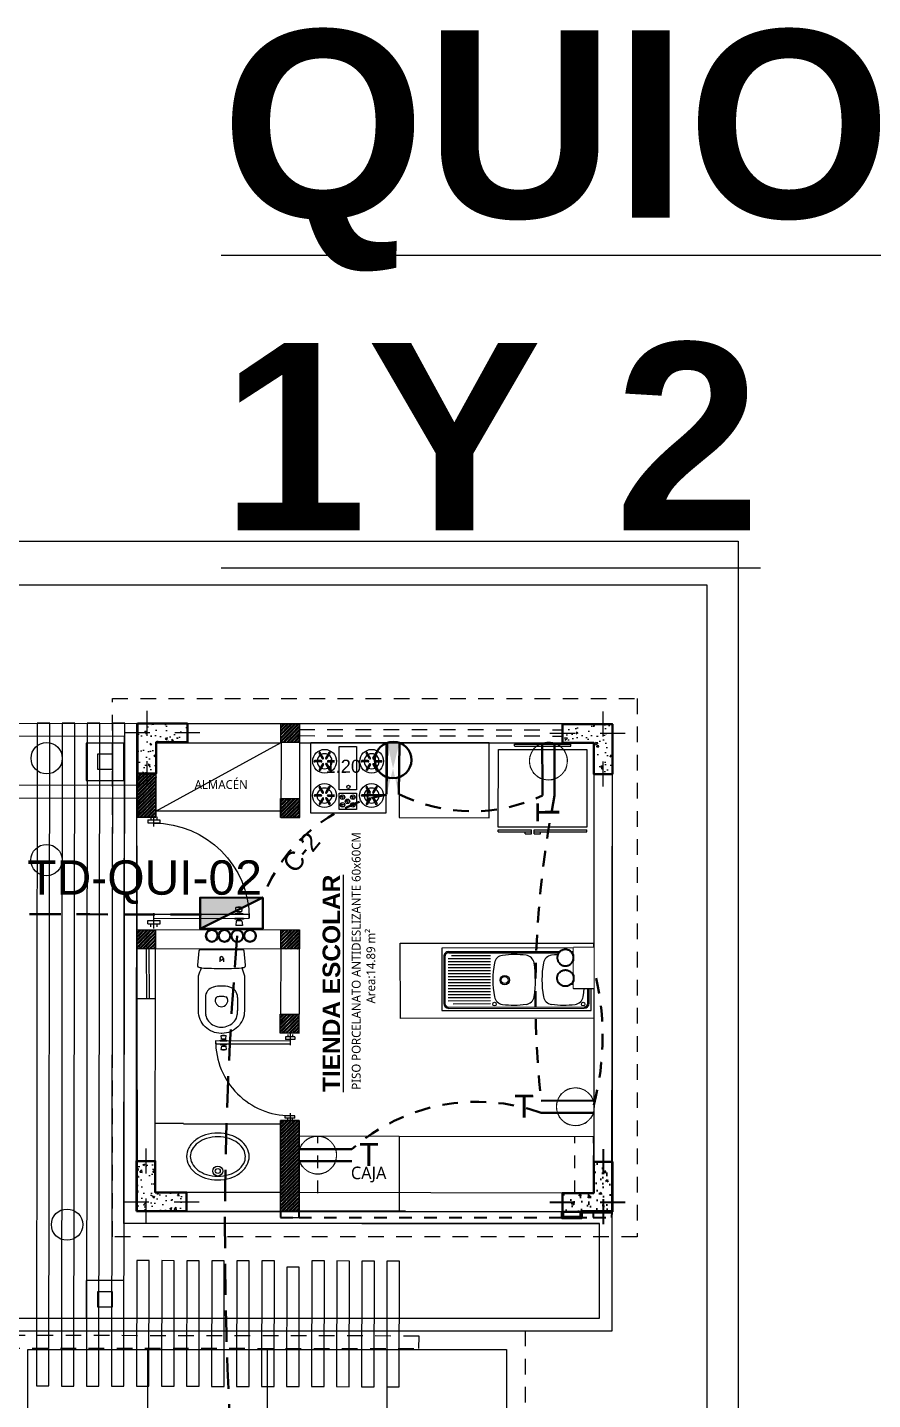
# Model space of a CAD drawing. Header units: metres. Extents: x -95.7 to -56.3, y 6.1 to 23.8.
# Drawn here: x -85.01 to -78.25, y 12.81 to 23.78 of the extents above; entities that cross this region are included whole.
import ezdxf

# ---------------------------------------------------------------- set-up
doc = ezdxf.new("R2010")
doc.units = ezdxf.units.M
doc.set_wipeout_variables(frame=1)
for name, pattern in [('CONTINUA', [0]), ('DASHED2', [0.375, 0.25, -0.125]), ('HIDDEN2', [0.1875, 0.125, -0.0625])]:
    doc.linetypes.add(name, pattern=pattern)
for name, color, linetype, lineweight in [('ALUMBRADO', 1, 'Continuous', 30), ('Emergencia', 20, 'Continuous', 25), ('GRAFO 02', 7, 'Continuous', 20), ('GRAFO01', 7, 'Continuous', 0), ('Interior - Stair & Railing_Pen_No__122', 9, 'Continuous', 13), ('Letras El', 9, 'Continuous', 5), ('letras sr', 7, 'Continuous', 5), ('Muros el', 7, 'Continuous', 50), ('Pisos El', 252, 'Continuous', 0), ('proyecc', 252, 'DASHED2', 0), ('ROTULO', 253, 'Continuous', 0), ('Sanitarios el', 141, 'Continuous', 15), ('TOMACORRIENTE', 5, 'HIDDEN2', 30)]:
    doc.layers.add(name, color=color, linetype=linetype, lineweight=lineweight)
doc.layers.add('Mobiliario', color=7, linetype='Continuous', lineweight=0, true_color=0x7f7f7f)
doc.styles.add('Generales', font='trebuc.ttf', dxfattribs={"height": 0.22})
doc.styles.add('Santa Rosa 1 50', font='trebuc.ttf')
doc.styles.get("Standard").update_dxf_attribs({"font": 'arial.ttf'})
doc.styles.add('style1', font='arial.ttf')

# ---------------------------------------------------------------- blocks, each defined once
blk = doc.blocks.new('Tomacorriente con puesta a tierra')
at = {"layer": 'TOMACORRIENTE'}
blk.add_lwpolyline([(0.111, 0.0379), (0.1065, 0.0493), (0.1007, 0.0601), (0.0939, 0.0703), (0.086, 0.0798), (0.0772, 0.0883), (0.0676, 0.0959), (0.0572, 0.1024), (0.0462, 0.1079), (0.0346, 0.1121), (0.0227, 0.1151), (0.0106, 0.1168), (-0.0017, 0.1173), (-0.014, 0.1165), (-0.0261, 0.1144), (-0.0379, 0.111), (-0.0493, 0.1065), (-0.0601, 0.1007), (-0.0703, 0.0939), (-0.0798, 0.086), (-0.0883, 0.0772), (-0.0959, 0.0676), (-0.1024, 0.0572), (-0.1079, 0.0462), (-0.1121, 0.0346), (-0.1151, 0.0227), (-0.1168, 0.0106), (-0.1173, -0.0017), (-0.1165, -0.014), (-0.1144, -0.0261), (-0.111, -0.0379), (-0.1065, -0.0493), (-0.1007, -0.0601), (-0.0939, -0.0703), (-0.086, -0.0798), (-0.0772, -0.0883), (-0.0676, -0.0959), (-0.0572, -0.1024), (-0.0462, -0.1079), (-0.0346, -0.1121), (-0.0227, -0.1151), (-0.0106, -0.1168), (0.0017, -0.1173), (0.014, -0.1165), (0.0261, -0.1144), (0.0379, -0.111), (0.0493, -0.1065), (0.0601, -0.1007), (0.0703, -0.0939), (0.0798, -0.086), (0.0883, -0.0772), (0.0959, -0.0676), (0.1024, -0.0572), (0.1079, -0.0462), (0.1121, -0.0346), (0.1151, -0.0227), (0.1168, -0.0106), (0.1173, 0.0017), (0.1165, 0.014), (0.1144, 0.0261)], close=True, dxfattribs=at)
at = {"layer": 'TOMACORRIENTE', "color": 5, "linetype": 'CONTINUA', "style": 'style1', "text_generation_flag": 4}
blk.add_text('T', height=0.1466, rotation=180, dxfattribs=at).set_placement((0.3906, -0.0687))
blk.add_wipeout([(0.111, 0.0379), (0.1065, 0.0493), (0.1007, 0.0601), (0.0939, 0.0703), (0.086, 0.0798), (0.0772, 0.0883), (0.0676, 0.0959), (0.0572, 0.1024), (0.0462, 0.1079), (0.0346, 0.1121), (0.0227, 0.1151), (0.0106, 0.1168), (-0.0017, 0.1173), (-0.014, 0.1165), (-0.0261, 0.1144), (-0.0379, 0.111), (-0.0493, 0.1065), (-0.0601, 0.1007), (-0.0703, 0.0939), (-0.0798, 0.086), (-0.0883, 0.0772), (-0.0959, 0.0676), (-0.1024, 0.0572), (-0.1079, 0.0462), (-0.1121, 0.0346), (-0.1151, 0.0227), (-0.1168, 0.0106), (-0.1173, -0.0017), (-0.1165, -0.014), (-0.1144, -0.0261), (-0.111, -0.0379), (-0.1065, -0.0493), (-0.1007, -0.0601), (-0.0939, -0.0703), (-0.086, -0.0798), (-0.0772, -0.0883), (-0.0676, -0.0959), (-0.0572, -0.1024), (-0.0462, -0.1079), (-0.0346, -0.1121), (-0.0227, -0.1151), (-0.0106, -0.1168), (0.0017, -0.1173), (0.014, -0.1165), (0.0261, -0.1144), (0.0379, -0.111), (0.0493, -0.1065), (0.0601, -0.1007), (0.0703, -0.0939), (0.0798, -0.086), (0.0883, -0.0772), (0.0959, -0.0676), (0.1024, -0.0572), (0.1079, -0.0462), (0.1121, -0.0346), (0.1151, -0.0227), (0.1168, -0.0106), (0.1173, 0.0017), (0.1165, 0.014), (0.1144, 0.0261)]).dxf.layer = 'TOMACORRIENTE'
at = {"layer": 'TOMACORRIENTE', "color": 5, "linetype": 'CONTINUA'}
for p, q in [((-0.1107, 0.0388), (0.2197, 0.0388)), ((-0.1107, -0.0388), (0.2197, -0.0388))]:
    blk.add_line(p, q, dxfattribs=at)
blk = doc.blocks.new('PTA-B-flat-3')
for p, q in [((0, 0), (0, -0.111)), ((0, -0.074), (-0.693, -0.073)), ((-0.693, -0.073), (-0.693, -0.1)), ((-0.693, -0.1), (0, -0.101)), ((-0.65, -0.067), (-0.588, -0.067)), ((-0.65, -0.072), (-0.65, -0.067)), ((-0.65, -0.072), (-0.588, -0.072)), ((-0.65, -0.101), (-0.65, -0.107)), ((-0.65, -0.101), (-0.588, -0.101)), ((-0.65, -0.107), (-0.588, -0.107)), ((-0.639, -0.12), (-0.644, -0.152)), ((-0.639, -0.053), (-0.643, -0.021)), ((-0.643, -0.021), (-0.594, -0.021)), ((-0.639, -0.053), (-0.599, -0.053)), ((-0.639, -0.12), (-0.599, -0.12)), ((-0.629, -0.021), (-0.629, -0.02)), ((-0.629, -0.02), (-0.609, -0.02)), ((-0.61, -0.063), (-0.628, -0.063)), ((-0.61, -0.111), (-0.628, -0.111)), ((-0.627, -0.063), (-0.627, -0.053)), ((-0.627, -0.111), (-0.627, -0.12)), ((-0.611, -0.063), (-0.611, -0.053)), ((-0.611, -0.111), (-0.611, -0.12)), ((-0.609, -0.021), (-0.609, -0.02)), ((-0.599, -0.053), (-0.594, -0.021)), ((-0.599, -0.12), (-0.595, -0.152)), ((-0.588, -0.072), (-0.588, -0.067)), ((-0.588, -0.101), (-0.588, -0.107)), ((-0.044, -0.035), (-0.045, -0.058)), ((0.044, -0.058), (-0.045, -0.058)), ((0.044, -0.036), (-0.044, -0.035)), ((-0.022, -0.013), (-0.022, -0.035)), ((0.022, -0.013), (0.022, -0.036)), ((0.044, -0.036), (0.044, -0.058)), ((-0.644, -0.152), (-0.595, -0.152)), ((-0.629, -0.152), (-0.629, -0.154)), ((-0.629, -0.154), (-0.609, -0.154)), ((-0.609, -0.152), (-0.609, -0.154)), ((-0.001, -0.744), (-0.001, -0.806)), ((0.043, -0.769), (-0.046, -0.769)), ((-0.046, -0.791), (-0.046, -0.769)), ((0.043, -0.791), (-0.046, -0.791)), ((-0.023, -0.813), (-0.023, -0.791)), ((0.021, -0.813), (0.021, -0.791)), ((0.043, -0.791), (0.043, -0.769))]:
    blk.add_line(p, q)
for centre, radius, start, end in [((0, -0.074), 0.693, 179.9174, 269.9174), ((-0.631, -0.063), 0.00358, 260.098, 5.0647), ((-0.631, -0.11), 0.00358, 354.7701, 99.7368), ((-0.607, -0.063), 0.00358, 174.7701, 279.7368), ((-0.607, -0.11), 0.00358, 80.098, 185.0647)]:
    blk.add_arc(centre, radius, start, end)
blk = doc.blocks.new('werfew-flat-1')
for p, q in [((321.193, 363.775), (321.193, 363.747)), ((321.223, 363.775), (321.223, 363.747)), ((321.079, 363.464), (321.079, 363.358)), ((321.336, 363.463), (321.336, 363.357))]:
    blk.add_line(p, q)
blk.add_lwpolyline([(321.392, 363.636), (321.391, 363.356, -0.414214), (321.211, 363.176, -0.005002), (321.207, 363.176, -0.005002), (321.204, 363.176, -0.414214), (321.024, 363.356), (321.024, 363.636, -0.005595), (321.047, 363.699, -0.000857), (321.037, 363.7, -0.423453), (321.018, 363.721), (321.03, 363.837, -0.388879), (321.04, 363.846), (321.208, 363.846), (321.377, 363.846, -0.388879), (321.387, 363.836), (321.398, 363.721, -0.423453), (321.379, 363.699, -0.000857), (321.369, 363.699, -0.005595)], format="xyb", close=True)
for centre, radius, start, end in [((321.209, 366.695), 3, 266.9154, 269.9887), ((321.208, 363.775), 0.015, 89.9174, 179.9174), ((321.208, 363.775), 0.0135, 89.9174, 269.9174), ((321.208, 363.775), 0.015, 359.9174, 89.9174), ((321.208, 363.775), 0.0135, 269.9174, 89.9174), ((321.216, 366.695), 3, 269.8461, 272.9194), ((321.164, 363.464), 0.085, 104.8726, 179.9174), ((321.204, 363.314), 0.24, 89.0263, 104.8726), ((321.178, 363.448), 0.02, 108.6497, 162.935), ((321.204, 363.372), 0.1, 87.7784, 108.6497), ((321.211, 363.314), 0.24, 74.9621, 90.8084), ((321.211, 363.372), 0.1, 71.185, 92.0563), ((321.237, 363.448), 0.02, 16.8997, 71.185), ((321.251, 363.464), 0.085, 359.9174, 74.9621), ((321.319, 363.357), 0.24, 179.9174, 188.1467), ((321.207, 363.439), 0.05, 162.935, 270.7566), ((321.208, 363.439), 0.05, 269.0782, 16.8997), ((321.096, 363.358), 0.24, 351.6881, 359.9174), ((321.182, 363.338), 0.102, 188.1467, 219.2068), ((321.204, 363.356), 0.13, 219.2068, 271.5626), ((321.211, 363.356), 0.13, 268.2722, 320.628), ((321.233, 363.338), 0.102, 320.628, 351.6881)]:
    blk.add_arc(centre, radius, start, end)
blk = doc.blocks.new('SAPLS501-flat-1')
at = {"linetype": 'Continuous'}
for p, q in [((-0.273, 0.55), (0.275, 0.55)), ((0.274, 0), (-0.274, 0))]:
    blk.add_line(p, q, dxfattribs=at)
for points in [[(0, 0.101, 0.075373), (0.099, 0.115, 0.085733), (0.177, 0.155, 0.106084), (0.233, 0.219, 0.12693), (0.251, 0.288, 0.12693), (0.233, 0.357, 0.106084), (0.178, 0.42, 0.085733), (0.099, 0.46, 0.075373), (0.001, 0.476, 0.075373), (-0.098, 0.461, 0.085733), (-0.176, 0.421, 0.106084), (-0.232, 0.357, 0.12693), (-0.25, 0.288, 0.12693), (-0.232, 0.22, 0.106084), (-0.177, 0.156, 0.085733), (-0.099, 0.116, 0.075373)], [(0, 0.131, 0.075373), (0.09, 0.144, 0.085733), (0.159, 0.179, 0.106084), (0.207, 0.233, 0.12693), (0.221, 0.288, 0.12693), (0.207, 0.342, 0.106084), (0.16, 0.396, 0.085733), (0.09, 0.432, 0.075373), (0.001, 0.446, 0.075373), (-0.089, 0.432, 0.085733), (-0.158, 0.397, 0.106084), (-0.206, 0.343, 0.12693), (-0.22, 0.288, 0.12693), (-0.206, 0.234, 0.106084), (-0.159, 0.18, 0.085733), (-0.09, 0.144, 0.075373)]]:
    blk.add_lwpolyline(points, format="xyb", close=True)
for radius in [0.04, 0.02]:
    blk.add_circle((0, 0.172), radius)
blk = doc.blocks.new('Muko07pl-flat-1')
at = {"color": 7}
for p, q in [((-0.224, 0), (0.224, 0)), ((-0.224, -0.015), (-0.224, 0)), ((-0.355, -0.664), (-0.354, -0.044)), ((-0.354, -0.044), (0.354, -0.045)), ((-0.224, -0.017), (0.224, -0.018)), ((0.224, -0.016), (0.224, 0)), ((0.354, -0.045), (0.353, -0.665)), ((0.353, -0.665), (-0.355, -0.664)), ((-0.355, -0.686), (-0.09, -0.686)), ((-0.355, -0.701), (-0.355, -0.686)), ((-0.355, -0.701), (-0.09, -0.702)), ((-0.139, -0.702), (-0.09, -0.702)), ((-0.139, -0.717), (-0.139, -0.702)), ((-0.139, -0.717), (-0.09, -0.717)), ((-0.09, -0.702), (-0.09, -0.686)), ((-0.09, -0.717), (-0.09, -0.702)), ((-0.067, -0.686), (0.353, -0.687)), ((-0.067, -0.702), (-0.067, -0.686)), ((-0.067, -0.717), (-0.067, -0.702)), ((-0.067, -0.702), (-0.018, -0.702)), ((-0.067, -0.702), (0.353, -0.702)), ((-0.067, -0.717), (-0.018, -0.717)), ((-0.018, -0.717), (-0.018, -0.702)), ((0.353, -0.702), (0.353, -0.687))]:
    blk.add_line(p, q, dxfattribs=at)
blk = doc.blocks.new('blo')
at = {"true_color": 0x2776bb}
h = blk.add_hatch(dxfattribs=at)
h.set_pattern_fill('AR-CONC', color=152, scale=0.0009)
h.paths.add_polyline_path([(69.387, -10.564), (69.787, -10.564), (69.787, -10.414), (69.537, -10.414), (69.537, -10.164), (69.387, -10.164)])
for points in [[(69.462, -10.064), (69.462, -10.264)], [(69.286, -10.489), (69.486, -10.489)], [(69.462, -10.464), (69.462, -10.664)], [(69.687, -10.489), (69.887, -10.489)]]:
    blk.add_lwpolyline(points)
at = {"color": 177, "lineweight": 30, "true_color": 0x293189}
blk.add_lwpolyline([(69.387, -10.564), (69.387, -10.164), (69.537, -10.164), (69.537, -10.414), (69.787, -10.414), (69.787, -10.564)], close=True, dxfattribs=at)
blk = doc.blocks.new('PTA-B-flat-2')
for p, q in [((-0.0197, 0.7625), (-0.0198, 0.7416)), ((0.001, 0.6972), (0.0011, 0.7557)), ((0.0219, 0.7624), (0.0219, 0.7416)), ((0.0427, 0.7415), (-0.0406, 0.7416)), ((-0.0406, 0.7416), (-0.0406, 0.7208)), ((0.0427, 0.7207), (-0.0406, 0.7208)), ((0.0427, 0.7415), (0.0427, 0.7207)), ((-0.6497, 0.0959), (0.0001, 0.0949)), ((-0.6497, 0.0703), (-0.6497, 0.0959)), ((-0.6092, 0.0967), (-0.6092, 0.1017)), ((-0.6092, 0.1017), (-0.5509, 0.1016)), ((-0.6092, 0.0967), (-0.5509, 0.0966)), ((-0.6029, 0.1442), (-0.5571, 0.1441)), ((-0.5987, 0.1142), (-0.6029, 0.1442)), ((-0.5987, 0.1142), (-0.5613, 0.1142)), ((-0.5893, 0.1459), (-0.5707, 0.1459)), ((-0.5893, 0.1442), (-0.5893, 0.1459)), ((-0.5718, 0.1053), (-0.5882, 0.1053)), ((-0.5871, 0.1053), (-0.5871, 0.1142)), ((-0.573, 0.1053), (-0.5729, 0.1142)), ((-0.5707, 0.1442), (-0.5707, 0.1459)), ((-0.5613, 0.1142), (-0.5571, 0.1441)), ((-0.5509, 0.0966), (-0.5509, 0.1016)), ((0, 0), (0.0002, 0.104)), ((0.0001, 0.0694), (-0.6497, 0.0703)), ((-0.6093, 0.0693), (-0.5509, 0.0692)), ((-0.6093, 0.0693), (-0.6093, 0.0643)), ((-0.6093, 0.0643), (-0.5509, 0.0642)), ((-0.5988, 0.0518), (-0.6031, 0.0218)), ((-0.6031, 0.0218), (-0.5572, 0.0217)), ((-0.5988, 0.0518), (-0.5614, 0.0517)), ((-0.5895, 0.0218), (-0.5895, 0.02)), ((-0.5895, 0.02), (-0.5708, 0.02)), ((-0.5719, 0.0607), (-0.5883, 0.0607)), ((-0.5872, 0.0607), (-0.5872, 0.0518)), ((-0.573, 0.0607), (-0.573, 0.0518)), ((-0.5708, 0.0218), (-0.5708, 0.02)), ((-0.5614, 0.0517), (-0.5572, 0.0217)), ((-0.5509, 0.0692), (-0.5509, 0.0642)), ((0.0417, 0.054), (-0.0416, 0.0541)), ((-0.0416, 0.0333), (-0.0416, 0.0541)), ((0.0417, 0.0332), (-0.0416, 0.0333)), ((-0.0208, 0.0125), (-0.0208, 0.0333)), ((0.0209, 0.0124), (0.0209, 0.0332)), ((0.0417, 0.0332), (0.0417, 0.054))]:
    blk.add_line(p, q)
for centre, radius, start, end in [((0.0001, 0.0694), 0.6498, 89.91738, 179.91738), ((-0.5916, 0.105), 0.00335, 260.09799, 5.06469), ((-0.5685, 0.105), 0.00335, 174.77006, 279.73676), ((-0.5916, 0.061), 0.00335, 354.77006, 99.73676), ((-0.5686, 0.0609), 0.00335, 80.09799, 185.06469)]:
    blk.add_arc(centre, radius, start, end)
blk = doc.blocks.new('Estufa-p02-flat-1')
for p, q in [((-0.208, -0.129), (-0.234, -0.084)), ((-0.199, -0.124), (-0.225, -0.079)), ((-0.181, -0.124), (-0.155, -0.079)), ((-0.172, -0.129), (-0.147, -0.084)), ((0.168, -0.129), (0.142, -0.085)), ((0.177, -0.124), (0.151, -0.08)), ((0.195, -0.124), (0.221, -0.08)), ((0.204, -0.129), (0.229, -0.085)), ((-0.217, -0.145), (-0.269, -0.145)), ((-0.217, -0.155), (-0.269, -0.155)), ((-0.208, -0.171), (-0.234, -0.215)), ((-0.199, -0.176), (-0.225, -0.22)), ((-0.181, -0.176), (-0.155, -0.22)), ((-0.172, -0.171), (-0.147, -0.215)), ((-0.163, -0.145), (-0.112, -0.145)), ((-0.163, -0.155), (-0.112, -0.155)), ((0.159, -0.145), (0.107, -0.145)), ((0.159, -0.155), (0.107, -0.155)), ((0.168, -0.171), (0.142, -0.216)), ((0.177, -0.176), (0.151, -0.221)), ((0.195, -0.176), (0.221, -0.221)), ((0.204, -0.171), (0.229, -0.216)), ((0.213, -0.145), (0.264, -0.145)), ((0.213, -0.155), (0.264, -0.155)), ((-0.218, -0.419), (-0.269, -0.419)), ((-0.218, -0.429), (-0.269, -0.429)), ((-0.208, -0.403), (-0.234, -0.358)), ((-0.2, -0.398), (-0.225, -0.353)), ((-0.181, -0.398), (-0.156, -0.353)), ((-0.173, -0.403), (-0.147, -0.358)), ((-0.164, -0.419), (-0.112, -0.419)), ((-0.164, -0.429), (-0.112, -0.429)), ((-0.063, -0.427), (-0.039, -0.453)), ((-0.03, -0.44), (-0.063, -0.427)), ((0.021, -0.428), (0.044, -0.453)), ((0.054, -0.441), (0.021, -0.428)), ((0.158, -0.419), (0.107, -0.419)), ((0.158, -0.429), (0.107, -0.429)), ((0.168, -0.403), (0.142, -0.359)), ((0.176, -0.398), (0.151, -0.354)), ((0.195, -0.398), (0.22, -0.354)), ((0.203, -0.403), (0.229, -0.359)), ((0.212, -0.419), (0.264, -0.419)), ((0.212, -0.429), (0.264, -0.429)), ((-0.208, -0.445), (-0.234, -0.489)), ((-0.2, -0.45), (-0.226, -0.494)), ((-0.181, -0.45), (-0.156, -0.494)), ((-0.173, -0.445), (-0.147, -0.489)), ((-0.065, -0.489), (-0.042, -0.514)), ((-0.03, -0.502), (-0.063, -0.489)), ((-0.022, -0.46), (0.001, -0.485)), ((0.011, -0.473), (-0.022, -0.46)), ((0.053, -0.502), (0.02, -0.489)), ((0.025, -0.489), (0.048, -0.515)), ((0.168, -0.445), (0.142, -0.49)), ((0.176, -0.45), (0.15, -0.495)), ((0.195, -0.45), (0.22, -0.495)), ((0.203, -0.445), (0.229, -0.49))]:
    blk.add_line(p, q)
for points in [[(-0.301, -0.565), (-0.3, 0), (0.3, 0), (0.299, -0.565)], [(-0.075, -0.379), (-0.074, -0.031), (0.066, -0.032), (0.065, -0.379)], [(-0.075, -0.535), (-0.075, -0.406), (0.065, -0.406), (0.065, -0.535)]]:
    blk.add_lwpolyline(points, close=True)
for centre, radius in [((-0.19, -0.15), 0.095), ((0.186, -0.15), 0.095), ((-0.191, -0.424), 0.095), ((0.185, -0.424), 0.095), ((-0.047, -0.437), 0.018), ((0, -0.355), 0.0133), ((0.036, -0.437), 0.018), ((-0.047, -0.498), 0.018), ((-0.007, -0.47), 0.018), ((0.036, -0.498), 0.018)]:
    blk.add_circle(centre, radius)
for centre, radius, start, end in [((-0.19, -0.15), 0.06, 123.7399, 176.0948), ((-0.229, -0.082), 0.005, 29.9174, 209.9174), ((-0.19, -0.15), 0.06, 63.7399, 116.0948), ((-0.19, -0.15), 0.06, 3.7399, 56.0948), ((-0.151, -0.082), 0.005, 329.9174, 149.9174), ((0.186, -0.15), 0.06, 123.7399, 176.0948), ((0.147, -0.082), 0.005, 29.9174, 209.9174), ((0.186, -0.15), 0.06, 63.7399, 116.0948), ((0.186, -0.15), 0.06, 3.7399, 56.0948), ((0.225, -0.082), 0.005, 329.9174, 149.9174), ((-0.269, -0.15), 0.005, 89.9174, 269.9174), ((-0.19, -0.15), 0.06, 183.7399, 236.0948), ((-0.23, -0.218), 0.005, 149.9174, 329.9174), ((-0.217, -0.15), 0.005, 269.9174, 89.9174), ((-0.19, -0.15), 0.06, 243.7399, 296.0948), ((-0.204, -0.126), 0.005, 209.9174, 29.9174), ((-0.204, -0.173), 0.005, 329.9174, 149.9174), ((-0.177, -0.126), 0.005, 149.9174, 329.9174), ((-0.177, -0.173), 0.005, 29.9174, 209.9174), ((-0.163, -0.15), 0.005, 89.9174, 269.9174), ((-0.19, -0.15), 0.06, 303.7399, 356.0948), ((-0.151, -0.218), 0.005, 209.9174, 29.9174), ((-0.097, -0.15), 0.005, 269.9174, 89.9174), ((0.107, -0.15), 0.005, 89.9174, 269.9174), ((0.186, -0.15), 0.06, 183.7399, 236.0948), ((0.146, -0.218), 0.005, 149.9174, 329.9174), ((0.159, -0.15), 0.005, 269.9174, 89.9174), ((0.186, -0.15), 0.06, 243.7399, 296.0948), ((0.172, -0.127), 0.005, 209.9174, 29.9174), ((0.172, -0.174), 0.005, 329.9174, 149.9174), ((0.199, -0.127), 0.005, 149.9174, 329.9174), ((0.199, -0.174), 0.005, 29.9174, 209.9174), ((0.213, -0.15), 0.005, 89.9174, 269.9174), ((0.186, -0.15), 0.06, 303.7399, 356.0948), ((0.225, -0.218), 0.005, 209.9174, 29.9174), ((0.264, -0.15), 0.005, 269.9174, 89.9174), ((-0.269, -0.424), 0.005, 89.9174, 269.9174), ((-0.191, -0.424), 0.06, 123.7399, 176.0948), ((-0.191, -0.424), 0.06, 183.7399, 236.0948), ((-0.23, -0.356), 0.005, 29.9174, 209.9174), ((-0.218, -0.424), 0.005, 269.9174, 89.9174), ((-0.191, -0.424), 0.06, 63.7399, 116.0948), ((-0.204, -0.4), 0.005, 209.9174, 29.9174), ((-0.177, -0.4), 0.005, 149.9174, 329.9174), ((-0.164, -0.424), 0.005, 89.9174, 269.9174), ((-0.191, -0.424), 0.06, 3.7399, 56.0948), ((-0.191, -0.424), 0.06, 303.7399, 356.0948), ((-0.151, -0.356), 0.005, 329.9174, 149.9174), ((-0.097, -0.424), 0.005, 269.9174, 89.9174), ((0.107, -0.424), 0.005, 89.9174, 269.9174), ((0.185, -0.424), 0.06, 123.7399, 176.0948), ((0.185, -0.424), 0.06, 183.7399, 236.0948), ((0.146, -0.356), 0.005, 29.9174, 209.9174), ((0.158, -0.424), 0.005, 269.9174, 89.9174), ((0.185, -0.424), 0.06, 63.7399, 116.0948), ((0.172, -0.401), 0.005, 209.9174, 29.9174), ((0.199, -0.401), 0.005, 149.9174, 329.9174), ((0.212, -0.424), 0.005, 89.9174, 269.9174), ((0.185, -0.424), 0.06, 3.7399, 56.0948), ((0.185, -0.424), 0.06, 303.7399, 356.0948), ((0.225, -0.356), 0.005, 329.9174, 149.9174), ((0.264, -0.424), 0.005, 269.9174, 89.9174), ((-0.23, -0.492), 0.005, 149.9174, 329.9174), ((-0.191, -0.424), 0.06, 243.7399, 296.0948), ((-0.204, -0.447), 0.005, 329.9174, 149.9174), ((-0.177, -0.447), 0.005, 29.9174, 209.9174), ((-0.151, -0.492), 0.005, 209.9174, 29.9174), ((0.146, -0.492), 0.005, 149.9174, 329.9174), ((0.185, -0.424), 0.06, 243.7399, 296.0948), ((0.172, -0.448), 0.005, 329.9174, 149.9174), ((0.199, -0.448), 0.005, 29.9174, 209.9174), ((0.225, -0.492), 0.005, 209.9174, 29.9174)]:
    blk.add_arc(centre, radius, start, end)
blk = doc.blocks.new('TD ALUMBRADO 1')
at = {"layer": 'ALUMBRADO'}
h = blk.add_hatch(color=256, dxfattribs=at)
h.dxf.hatch_style = 1
h.paths.add_polyline_path([(0.25, 0.25), (-0.25, 0), (-0.25, 0.25)])
at = {"layer": 'ALUMBRADO', "color": 5}
for points in [[(0.25, 0.25), (-0.25, 0), (-0.25, 0.25), (0.25, 0.25)], [(0.25, 0.25), (0.25, 0), (-0.25, 0), (-0.25, 0.25), (0.25, 0.25)]]:
    blk.add_lwpolyline(points, dxfattribs=at)
for centre in [(-0.158, -0.055), (-0.057, -0.056), (0.045, -0.057), (0.147, -0.057)]:
    blk.add_circle(centre, 0.0473, dxfattribs=at)
blk = doc.blocks.new('tomac. 2.2')
at = {"layer": 'TOMACORRIENTE'}
h = blk.add_hatch(color=256, dxfattribs=at)
h.dxf.hatch_style = 1
edge = h.paths.add_edge_path()
edge.add_line((-0.138, 0.049), (0.275, 0.048))
edge.add_line((-0.138, -0.048), (0.275, -0.049))
edge = h.paths.add_edge_path()
edge.add_ellipse((0, 0), major_axis=(0.104, 0.103), ratio=1, start_angle=475.671, end_angle=514.329)
edge.add_line((-0.138, -0.048), (0.138, -0.049))
edge.add_ellipse((0, 0), major_axis=(0.104, 0.103), ratio=1, start_angle=655.671, end_angle=694.329)
edge.add_line((0.138, 0.048), (-0.138, 0.049))
at = {"layer": 'TOMACORRIENTE', "color": 5, "linetype": 'CONTINUA'}
for p, q in [((-0.138, 0.049), (0.275, 0.048)), ((-0.138, -0.048), (0.275, -0.049))]:
    blk.add_line(p, q, dxfattribs=at)
blk.add_ellipse((0, 0), major_axis=(0.104, 0.103), ratio=1, start_param=5.497787, end_param=11.780972, dxfattribs=at)
at = {"layer": 'TOMACORRIENTE'}
blk.add_text('T', height=0.144, dxfattribs=at).set_placement((0.222, 0.063))
blk = doc.blocks.new('Emergencia')
at = {"color": 1, "lineweight": 5}
blk.add_wipeout([(-0.077, -0.439), (-0.07, -0.435), (-0.064, -0.43), (-0.058, -0.425), (-0.052, -0.42), (-0.047, -0.413), (-0.042, -0.407), (-0.038, -0.4), (-0.034, -0.393), (-0.031, -0.386), (-0.029, -0.378), (-0.027, -0.37), (-0.026, -0.363), (-0.025, -0.355), (-0.025, -0.347), (-0.026, -0.339), (-0.027, -0.331), (-0.029, -0.323), (-0.031, -0.316), (-0.034, -0.308), (-0.038, -0.301), (-0.042, -0.294), (-0.047, -0.288), (-0.052, -0.282), (-0.058, -0.276), (-0.064, -0.271), (-0.07, -0.266), (-0.077, -0.262), (-0.084, -0.259), (-0.092, -0.256), (-0.099, -0.253), (-0.107, -0.251), (-0.115, -0.25), (-0.123, -0.249), (-0.131, -0.25), (-0.139, -0.25), (-0.146, -0.251), (-0.154, -0.253), (-0.162, -0.256), (-0.169, -0.259), (-0.176, -0.262), (-0.183, -0.267), (-0.189, -0.271), (-0.195, -0.276), (-0.201, -0.282), (-0.206, -0.288), (-0.211, -0.295), (-0.215, -0.301), (-0.219, -0.309), (-0.222, -0.316), (-0.224, -0.323), (-0.226, -0.331), (-0.227, -0.339), (-0.228, -0.347), (-0.228, -0.355), (-0.227, -0.363), (-0.226, -0.371), (-0.224, -0.379), (-0.222, -0.386), (-0.218, -0.393), (-0.215, -0.401), (-0.211, -0.407), (-0.206, -0.414), (-0.201, -0.42), (-0.195, -0.425), (-0.189, -0.431), (-0.183, -0.435), (-0.176, -0.439), (-0.169, -0.443), (-0.161, -0.446), (-0.154, -0.448), (-0.146, -0.45), (-0.138, -0.452), (-0.13, -0.452), (-0.122, -0.452), (-0.114, -0.452), (-0.107, -0.45), (-0.099, -0.448), (-0.091, -0.446), (-0.084, -0.443)], dxfattribs=at).dxf.layer = 'Emergencia'
at = {"layer": 'Emergencia', "color": 240, "true_color": 0xed1f24}
blk.add_lwpolyline([(-0.25, -0.25), (0.25, -0.25), (0.25, 0), (-0.25, 0)], close=True, dxfattribs=at)
at = {"color": 240, "lineweight": 5, "true_color": 0xed1f24}
blk.add_wipeout([(-0.25, -0.25), (0.25, -0.25), (0.25, 0), (-0.25, 0)], dxfattribs=at).dxf.layer = 'Emergencia'
at = {"layer": 'Emergencia', "color": 1}
blk.add_lwpolyline([(-0.077, -0.439), (-0.07, -0.435), (-0.064, -0.43), (-0.058, -0.425), (-0.052, -0.42), (-0.047, -0.413), (-0.042, -0.407), (-0.038, -0.4), (-0.034, -0.393), (-0.031, -0.386), (-0.029, -0.378), (-0.027, -0.37), (-0.026, -0.363), (-0.025, -0.355), (-0.025, -0.347), (-0.026, -0.339), (-0.027, -0.331), (-0.029, -0.323), (-0.031, -0.316), (-0.034, -0.308), (-0.038, -0.301), (-0.042, -0.294), (-0.047, -0.288), (-0.052, -0.282), (-0.058, -0.276), (-0.064, -0.271), (-0.07, -0.266), (-0.077, -0.262), (-0.084, -0.259), (-0.092, -0.256), (-0.099, -0.253), (-0.107, -0.251), (-0.115, -0.25), (-0.123, -0.249), (-0.131, -0.25), (-0.139, -0.25), (-0.146, -0.251), (-0.154, -0.253), (-0.162, -0.256), (-0.169, -0.259), (-0.176, -0.262), (-0.183, -0.267), (-0.189, -0.271), (-0.195, -0.276), (-0.201, -0.282), (-0.206, -0.288), (-0.211, -0.295), (-0.215, -0.301), (-0.219, -0.309), (-0.222, -0.316), (-0.224, -0.323), (-0.226, -0.331), (-0.227, -0.339), (-0.228, -0.347), (-0.228, -0.355), (-0.227, -0.363), (-0.226, -0.371), (-0.224, -0.379), (-0.222, -0.386), (-0.218, -0.393), (-0.215, -0.401), (-0.211, -0.407), (-0.206, -0.414), (-0.201, -0.42), (-0.195, -0.425), (-0.189, -0.431), (-0.183, -0.435), (-0.176, -0.439), (-0.169, -0.443), (-0.161, -0.446), (-0.154, -0.448), (-0.146, -0.45), (-0.138, -0.452), (-0.13, -0.452), (-0.122, -0.452), (-0.114, -0.452), (-0.107, -0.45), (-0.099, -0.448), (-0.091, -0.446), (-0.084, -0.443)], close=True, dxfattribs=at)
at = {"color": 1, "lineweight": 5}
blk.add_wipeout([(0.077, -0.439), (0.07, -0.435), (0.064, -0.43), (0.058, -0.425), (0.052, -0.42), (0.047, -0.413), (0.042, -0.407), (0.038, -0.4), (0.034, -0.393), (0.031, -0.386), (0.029, -0.378), (0.027, -0.37), (0.026, -0.363), (0.025, -0.355), (0.025, -0.347), (0.026, -0.339), (0.027, -0.331), (0.029, -0.323), (0.031, -0.316), (0.034, -0.308), (0.038, -0.301), (0.042, -0.294), (0.047, -0.288), (0.052, -0.282), (0.058, -0.276), (0.064, -0.271), (0.07, -0.266), (0.077, -0.262), (0.084, -0.259), (0.092, -0.256), (0.099, -0.253), (0.107, -0.251), (0.115, -0.25), (0.123, -0.249), (0.131, -0.25), (0.139, -0.25), (0.146, -0.251), (0.154, -0.253), (0.162, -0.256), (0.169, -0.259), (0.176, -0.262), (0.183, -0.267), (0.189, -0.271), (0.195, -0.276), (0.201, -0.282), (0.206, -0.288), (0.211, -0.295), (0.215, -0.301), (0.219, -0.309), (0.222, -0.316), (0.224, -0.323), (0.226, -0.331), (0.227, -0.339), (0.228, -0.347), (0.228, -0.355), (0.227, -0.363), (0.226, -0.371), (0.224, -0.379), (0.222, -0.386), (0.218, -0.393), (0.215, -0.401), (0.211, -0.407), (0.206, -0.414), (0.201, -0.42), (0.195, -0.425), (0.189, -0.431), (0.183, -0.435), (0.176, -0.439), (0.169, -0.443), (0.161, -0.446), (0.154, -0.448), (0.146, -0.45), (0.138, -0.452), (0.13, -0.452), (0.122, -0.452), (0.114, -0.452), (0.107, -0.45), (0.099, -0.448), (0.091, -0.446), (0.084, -0.443)], dxfattribs=at).dxf.layer = 'Emergencia'
at = {"layer": 'Emergencia', "color": 1}
blk.add_lwpolyline([(0.077, -0.439), (0.07, -0.435), (0.064, -0.43), (0.058, -0.425), (0.052, -0.42), (0.047, -0.413), (0.042, -0.407), (0.038, -0.4), (0.034, -0.393), (0.031, -0.386), (0.029, -0.378), (0.027, -0.37), (0.026, -0.363), (0.025, -0.355), (0.025, -0.347), (0.026, -0.339), (0.027, -0.331), (0.029, -0.323), (0.031, -0.316), (0.034, -0.308), (0.038, -0.301), (0.042, -0.294), (0.047, -0.288), (0.052, -0.282), (0.058, -0.276), (0.064, -0.271), (0.07, -0.266), (0.077, -0.262), (0.084, -0.259), (0.092, -0.256), (0.099, -0.253), (0.107, -0.251), (0.115, -0.25), (0.123, -0.249), (0.131, -0.25), (0.139, -0.25), (0.146, -0.251), (0.154, -0.253), (0.162, -0.256), (0.169, -0.259), (0.176, -0.262), (0.183, -0.267), (0.189, -0.271), (0.195, -0.276), (0.201, -0.282), (0.206, -0.288), (0.211, -0.295), (0.215, -0.301), (0.219, -0.309), (0.222, -0.316), (0.224, -0.323), (0.226, -0.331), (0.227, -0.339), (0.228, -0.347), (0.228, -0.355), (0.227, -0.363), (0.226, -0.371), (0.224, -0.379), (0.222, -0.386), (0.218, -0.393), (0.215, -0.401), (0.211, -0.407), (0.206, -0.414), (0.201, -0.42), (0.195, -0.425), (0.189, -0.431), (0.183, -0.435), (0.176, -0.439), (0.169, -0.443), (0.161, -0.446), (0.154, -0.448), (0.146, -0.45), (0.138, -0.452), (0.13, -0.452), (0.122, -0.452), (0.114, -0.452), (0.107, -0.45), (0.099, -0.448), (0.091, -0.446), (0.084, -0.443)], close=True, dxfattribs=at)

msp = doc.modelspace()

# ---------------------------------------------------------------- hatches: boundary and pattern name
at = {"layer": 'Interior - Stair & Railing_Pen_No__122', "linetype": 'Continuous', "lineweight": 13}
h = msp.add_hatch(dxfattribs=at)
h.set_pattern_fill('GOST_GROUND', color=9, scale=0.002)
h.set_pattern_definition([(45, (-52.559102, 3.693281), (0.028284271, -7e-18), [0.04]), (45, (-52.553102, 3.693281), (0.028284271, -7e-18), [0.04]), (45, (-52.547102, 3.693281), (0.028284271, -7e-18), [0.04])])
h.paths.add_polyline_path([(-82.828, 18.212), (-82.903, 18.212), (-82.978, 18.212), (-82.978, 18.062), (-82.828, 18.062)])
h = msp.add_hatch(dxfattribs=at)
h.set_pattern_fill('GOST_GROUND', color=9, scale=0.002)
h.set_pattern_definition([(45, (-53.705874, 3.121488), (0.028284271, -7e-18), [0.04]), (45, (-53.699874, 3.121488), (0.028284271, -7e-18), [0.04]), (45, (-53.693874, 3.121488), (0.028284271, -7e-18), [0.04])])
h.paths.add_polyline_path([(-83.975, 17.813), (-84.05, 17.813), (-84.127, 17.813), (-84.125, 17.64), (-84.127, 17.463), (-83.978, 17.463)])
h = msp.add_hatch(dxfattribs=at)
h.set_pattern_fill('GOST_GROUND', color=9, scale=0.002)
h.set_pattern_definition([(45, (-52.563212, 3.094724), (0.028284271, -7e-18), [0.04]), (45, (-52.557212, 3.094724), (0.028284271, -7e-18), [0.04]), (45, (-52.551212, 3.094724), (0.028284271, -7e-18), [0.04])])
h.paths.add_polyline_path([(-82.833, 17.613), (-82.908, 17.613), (-82.982, 17.613), (-82.982, 17.463), (-82.832, 17.463)])
h = msp.add_hatch(dxfattribs=at)
h.set_pattern_fill('GOST_GROUND', color=9, scale=0.002)
h.set_pattern_definition([(45, (-53.709336, 2.044592), (0.028284271, -7e-18), [0.04]), (45, (-53.703336, 2.044592), (0.028284271, -7e-18), [0.04]), (45, (-53.697336, 2.044592), (0.028284271, -7e-18), [0.04])])
h.paths.add_polyline_path([(-83.979, 16.563), (-84.054, 16.563), (-84.128, 16.563), (-84.128, 16.413), (-83.979, 16.413)])
h = msp.add_hatch(dxfattribs=at)
h.set_pattern_fill('GOST_GROUND', color=9, scale=0.002)
h.set_pattern_definition([(45, (-52.561397, 2.04315), (0.028284271, -7e-18), [0.04]), (45, (-52.555397, 2.04315), (0.028284271, -7e-18), [0.04]), (45, (-52.549397, 2.04315), (0.028284271, -7e-18), [0.04])])
h.paths.add_polyline_path([(-82.831, 16.561), (-82.906, 16.562), (-82.98, 16.562), (-82.98, 16.411), (-82.831, 16.411)])
h = msp.add_hatch(dxfattribs=at)
h.set_pattern_fill('GOST_GROUND', color=9, scale=0.002)
h.set_pattern_definition([(45, (-52.56557, 1.369837), (0.028284271, -7e-18), [0.04]), (45, (-52.55957, 1.369837), (0.028284271, -7e-18), [0.04]), (45, (-52.55357, 1.369837), (0.028284271, -7e-18), [0.04])])
h.paths.add_polyline_path([(-82.835, 15.888), (-82.91, 15.888), (-82.985, 15.888), (-82.985, 15.738), (-82.835, 15.738)])

# ---------------------------------------------------------------- linework, layer by layer
at = {"linetype": 'DASHED2', "ltscale": 0.2}
msp.add_line((-80.479, 14.458), (-80.479, 14.908), dxfattribs=at)
at = {"lineweight": 5}
msp.add_lwpolyline([(-95.731, 19.672), (-79.323, 19.672), (-79.323, 6.112), (-95.731, 6.112), (-95.731, 19.672)], dxfattribs=at)
msp.add_lwpolyline([(-95.381, 19.322), (-79.576, 19.322), (-79.576, 6.374), (-95.381, 6.374)], close=True, dxfattribs=at)
at = {"color": 2, "linetype": 'DASHED2', "ltscale": 0.2}
for points in [[(-82.984, 14.312), (-82.984, 14.262), (-82.834, 14.261), (-82.834, 14.311)], [(-80.483, 14.308), (-80.483, 14.262), (-80.333, 14.261), (-80.332, 14.308)], [(-82.834, 14.261), (-80.484, 14.261)]]:
    msp.add_lwpolyline(points, dxfattribs=at)
at = {"layer": 'GRAFO 02'}
for p, q in [((-83.757, 15.013), (-83.983, 15.013)), ((-83.209, 15.012), (-82.983, 15.012))]:
    msp.add_line(p, q, dxfattribs=at)
at = {"layer": 'GRAFO01', "linetype": 'DASHED2', "ltscale": 0.2}
msp.add_line((-80.629, 14.458), (-80.629, 14.908), dxfattribs=at)
at = {"layer": 'GRAFO01', "lineweight": -3}
msp.add_line((-81.984, 14.31), (-82.834, 14.311), dxfattribs=at)
at = {"layer": 'GRAFO01'}
msp.add_lwpolyline([(-80.729, 14.458), (-82.834, 14.463)], dxfattribs=at)
at = {"layer": 'Interior - Stair & Railing_Pen_No__122', "color": 9, "linetype": 'Continuous', "lineweight": 13}
for p, q in [((-83.978, 17.513), (-82.978, 18.062)), ((-82.979, 17.512), (-83.978, 17.513)), ((-84.056, 16.41), (-84.054, 16.01)), ((-84.035, 16.41), (-84.033, 16.01)), ((-83.981, 16.11), (-83.981, 16.41)), ((-80.501, 16.419), (-81.693, 16.417)), ((-81.638, 16.389), (-80.553, 16.39)), ((-81.638, 16.379), (-80.553, 16.38)), ((-81.305, 16.356), (-81.616, 16.355)), ((-80.5, 15.918), (-80.501, 16.419)), ((-81.678, 16.349), (-81.678, 15.975)), ((-81.668, 16.349), (-81.668, 15.975)), ((-81.305, 16.331), (-81.643, 16.331)), ((-81.305, 16.307), (-81.643, 16.307)), ((-81.305, 16.283), (-81.643, 16.283)), ((-81.305, 16.259), (-81.643, 16.259)), ((-80.526, 15.976), (-80.526, 16.35)), ((-80.516, 15.976), (-80.516, 16.35)), ((-81.305, 16.235), (-81.643, 16.235)), ((-81.305, 16.211), (-81.643, 16.21)), ((-81.305, 16.187), (-81.643, 16.186)), ((-81.305, 16.163), (-81.643, 16.162)), ((-81.305, 16.139), (-81.643, 16.138)), ((-81.305, 16.114), (-81.643, 16.114)), ((-81.305, 16.09), (-81.643, 16.09)), ((-81.305, 16.066), (-81.643, 16.066)), ((-81.305, 16.042), (-81.643, 16.042)), ((-83.981, 16.01), (-84.131, 16.01)), ((-81.692, 15.917), (-80.5, 15.919)), ((-81.305, 16.018), (-81.643, 16.018)), ((-81.305, 15.994), (-81.643, 15.993)), ((-81.637, 15.945), (-80.555, 15.946)), ((-81.637, 15.935), (-80.555, 15.936)), ((-81.305, 15.97), (-81.602, 15.969)), ((-82.832, 15.737), (-82.982, 15.737))]:
    msp.add_line(p, q, dxfattribs=at)
for points in [[(-82.981, 18.211), (-82.832, 18.211), (-82.832, 18.06), (-82.981, 18.06)], [(-84.127, 17.813), (-83.978, 17.813), (-83.978, 17.463), (-84.127, 17.463)], [(-82.982, 17.613), (-82.833, 17.613), (-82.833, 17.462), (-82.982, 17.462)], [(-84.131, 16.563), (-83.981, 16.563), (-83.981, 16.411), (-84.131, 16.411)], [(-82.025, 16.455), (-80.48, 16.457), (-80.479, 15.857), (-82.024, 15.855)], [(-82.985, 15.888), (-82.835, 15.888), (-82.835, 15.737), (-82.985, 15.737)]]:
    msp.add_lwpolyline(points, close=True, dxfattribs=at)
for points in [[(-83.977, 18.058), (-82.978, 18.058)], [(-82.978, 18.062), (-82.979, 17.462), (-82.829, 17.461), (-82.828, 18.061)], [(-84.13, 16.563), (-84.134, 14.313), (-83.984, 14.313)], [(-82.981, 16.412), (-82.982, 15.888), (-82.832, 15.888), (-82.83, 16.561), (-84.13, 16.563)], [(-82.98, 16.562), (-82.831, 16.562), (-82.831, 16.41), (-82.98, 16.41), (-82.98, 16.562)], [(-83.984, 14.463), (-83.981, 16.413)], [(-83.981, 16.413), (-82.981, 16.412)], [(-82.984, 15.037), (-82.984, 14.462), (-83.984, 14.463), (-83.984, 14.463)], [(-80.729, 14.459), (-80.479, 14.458), (-80.478, 14.908), (-82.033, 14.91), (-82.034, 14.31)]]:
    msp.add_lwpolyline(points, dxfattribs=at)
for centre, radius in [((-81.19, 16.161), 0.038), ((-81.19, 16.161), 0.0275), ((-80.646, 16.161), 0.038), ((-80.646, 16.161), 0.0275), ((-81.272, 15.969), 0.0141), ((-80.563, 15.969), 0.0141)]:
    msp.add_circle(centre, radius, dxfattribs=at)
for centre, radius, start, end in [((-81.638, 16.349), 0.04, 90.0826, 180.0826), ((-81.638, 16.349), 0.03, 90.0826, 180.0826), ((-81.199, 16.284), 0.075, 97.3126, 169.7014), ((-81.113, 15.615), 0.75, 82.8526, 97.3126), ((-81.029, 16.285), 0.075, 10.4639, 82.8526), ((-80.807, 16.285), 0.075, 97.1474, 169.5361), ((-80.723, 15.615), 0.75, 82.6874, 97.1474), ((-80.637, 16.284), 0.075, 10.2986, 82.6874), ((-80.556, 16.35), 0.04, 0.0826, 85.5597), ((-80.556, 16.35), 0.03, 0.0826, 84.8653), ((-80.535, 16.164), 0.75, 169.7014, 190.4639), ((-81.693, 16.162), 0.75, 349.7014, 10.4639), ((-80.143, 16.162), 0.75, 169.5361, 190.2986), ((-81.301, 16.164), 0.75, 349.5361, 10.2986), ((-81.199, 16.041), 0.075, 190.4639, 262.8526), ((-81.029, 16.041), 0.075, 277.3126, 349.7014), ((-80.807, 16.041), 0.075, 190.2986, 262.6874), ((-80.637, 16.041), 0.075, 277.1474, 349.5361), ((-81.638, 15.975), 0.04, 180.0826, 270.0826), ((-81.638, 15.975), 0.03, 180.0826, 270.0826), ((-81.115, 16.711), 0.75, 262.8526, 277.3126), ((-80.721, 16.711), 0.75, 262.6874, 277.1474), ((-80.556, 15.976), 0.03, 270.0826, 0.0826), ((-80.556, 15.976), 0.04, 270.0826, 0.0826)]:
    msp.add_arc(centre, radius, start, end, dxfattribs=at)
at = {"layer": 'Mobiliario'}
for points, elevation in [([(-84.934, 12.915), (-84.834, 12.915), (-84.827, 18.217), (-84.927, 18.217)], -0.2), ([(-84.734, 12.914), (-84.634, 12.914), (-84.627, 18.217), (-84.727, 18.217)], -0.2), ([(-84.534, 12.914), (-84.434, 12.914), (-84.427, 18.217), (-84.527, 18.217)], -0.2), ([(-84.334, 12.914), (-84.234, 12.914), (-84.227, 18.217), (-84.327, 18.217)], -0.2), ([(-84.128, 17.617), (-84.128, 17.717), (-87.887, 17.722), (-87.887, 17.622)], -0.162), ([(-84.134, 12.914), (-84.034, 12.913), (-84.032, 13.917), (-84.132, 13.917)], -0.2), ([(-83.934, 12.913), (-83.834, 12.913), (-83.832, 13.916), (-83.932, 13.917)], -0.2), ([(-83.734, 12.913), (-83.634, 12.913), (-83.632, 13.916), (-83.732, 13.916)], -0.2), ([(-83.534, 12.911), (-83.434, 12.911), (-83.432, 13.916), (-83.532, 13.916)], -0.3), ([(-83.334, 12.911), (-83.234, 12.911), (-83.232, 13.916), (-83.332, 13.916)], -0.3), ([(-83.134, 12.911), (-83.034, 12.91), (-83.032, 13.915), (-83.132, 13.915)], -0.3), ([(-82.934, 12.91), (-82.834, 12.91), (-82.833, 13.865), (-82.933, 13.865)], -0.3), ([(-82.734, 12.91), (-82.634, 12.91), (-82.632, 13.915), (-82.732, 13.915)], -0.3), ([(-82.534, 12.91), (-82.434, 12.909), (-82.432, 13.914), (-82.532, 13.915)], -0.3), ([(-82.334, 12.909), (-82.234, 12.909), (-82.232, 13.914), (-82.332, 13.914)], -0.3), ([(-82.134, 12.909), (-82.034, 12.909), (-82.032, 13.914), (-82.132, 13.914)], -0.3)]:
    msp.add_lwpolyline(points, close=True, dxfattribs=dict(at, elevation=elevation))
for points in [[(-84.235, 17.757), (-84.235, 18.057), (-84.535, 18.057), (-84.535, 17.757)], [(-81.316, 18.059), (-82.032, 18.061), (-82.033, 17.461), (-81.316, 17.459)], [(-84.325, 17.847), (-84.325, 17.967), (-84.445, 17.967), (-84.445, 17.847)], [(-84.235, 13.457), (-84.235, 13.757), (-84.535, 13.757), (-84.535, 13.457)], [(-84.325, 13.547), (-84.325, 13.667), (-84.445, 13.667), (-84.445, 13.547)]]:
    msp.add_lwpolyline(points, close=True, dxfattribs=at)
for centre in [(-84.852, 17.935), (-84.853, 17.121), (-84.689, 14.205)]:
    msp.add_circle(centre, 0.125, dxfattribs=at)
at = {"layer": 'Muros el', "ltscale": 0.05}
msp.add_lwpolyline([(-80.729, 14.303), (-80.729, 14.261), (-80.579, 14.261), (-80.578, 14.308), (-80.332, 14.307)], dxfattribs=at)
at = {"layer": 'Pisos El', "lineweight": 0, "ltscale": 20}
for p, q in [((-84.045, 13.207), (-84.045, 11.257)), ((-83.089, 13.207), (-83.089, 11.257)), ((-82.133, 13.207), (-82.133, 11.257))]:
    msp.add_line(p, q, dxfattribs=at)
msp.add_lwpolyline([(-85.002, 11.257), (-85.002, 13.207), (-81.177, 13.207), (-81.177, 11.257)], dxfattribs=at)
at = {"layer": 'proyecc', "linetype": 'DASHED2', "ltscale": 0.5}
for points in [[(-82.834, 18.166), (-80.731, 18.163)], [(-85.152, 11.257), (-85.152, 13.357), (-81.027, 13.357), (-81.027, 11.257)]]:
    msp.add_lwpolyline(points, dxfattribs=at)
at = {"layer": 'proyecc', "linetype": 'DASHED2', "ltscale": 0.5, "elevation": -0.162}
msp.add_lwpolyline([(-81.876, 13.214), (-81.875, 13.314), (-87.892, 13.322), (-87.892, 13.222)], close=True, dxfattribs=at)
at = {"layer": 'ROTULO', "color": 4, "linetype": 'DASHED2', "lineweight": 30}
for centre, radius, start, end in [((-90.625, -1918.85), 1935.547, 89.792437, 90.00406), ((-54.913, 14.149), 28.514, 175.2406, 184.5257)]:
    msp.add_arc(centre, radius, start, end, dxfattribs=at)
at = {"layer": 'Sanitarios el'}
msp.add_line((-81.693, 16.417), (-81.692, 15.917), dxfattribs=at)
at = {"layer": 'TOMACORRIENTE'}
msp.add_arc((-81.894, 16.35), 1.318, 100.5145, 159.0199, dxfattribs=at)

# ---------------------------------------------------------------- block references
at = {"xscale": -1}
msp.add_blockref('blo', (-10.942, 24.872), dxfattribs=at)
at = {"layer": 'ALUMBRADO', "lineweight": 25, "rotation": 0.254580129540266}
msp.add_blockref('TD ALUMBRADO 1', (-83.374, 16.571), dxfattribs=at)
at = {"layer": 'Interior - Stair & Railing_Pen_No__122', "color": 9, "linetype": 'Continuous', "lineweight": 13, "rotation": 269.9999999999999}
msp.add_blockref('blo', (-73.563, 87.6), dxfattribs=at)
at = {"layer": 'Interior - Stair & Railing_Pen_No__122', "color": 9, "linetype": 'Continuous', "lineweight": 13}
for name, p, xscale, yscale, zscale in [('PTA-B-flat-2', (-83.994, 16.573), -1.172145249359474, 1.172145249359474, 1.172145249359474), ('PTA-B-flat-3', (-82.905, 15.737), 0.8605713051621383, 0.8605713051621383, 0.8605713051621383)]:
    msp.add_blockref(name, p, dxfattribs=dict(at, xscale=xscale, yscale=yscale, zscale=zscale))
for name, p in [('werfew-flat-1', (-404.662, -347.441)), ('blo', (-153.521, 24.877))]:
    msp.add_blockref(name, p, dxfattribs=at)
at = {"layer": 'Mobiliario'}
msp.add_blockref('Estufa-p02-flat-1', (-82.44, 18.061), dxfattribs=at)
at = {"layer": 'Sanitarios el'}
msp.add_blockref('SAPLS501-flat-1', (-83.484, 14.462), dxfattribs=at)
at = {"layer": 'TOMACORRIENTE', "lineweight": 25, "xscale": -1, "rotation": 89.121107090717}
msp.add_blockref('tomac. 2.2', (-82.082, 17.921), dxfattribs=at)

# ---------------------------------------------------------------- texts
at = {"layer": 'ALUMBRADO', "lineweight": 25}
msp.add_text('C-2', height=0.1477, rotation=50.6933, dxfattribs=at).set_placement((-82.865, 17.007))
at = {"layer": 'ALUMBRADO', "color": 6, "lineweight": 25}
msp.add_text('TD-QUI-02', height=0.2747, dxfattribs=at).set_placement((-85.007, 16.844, 0.2))
at = {"layer": 'Interior - Stair & Railing_Pen_No__122', "color": 9, "linetype": 'Continuous', "lineweight": 13, "insert": (-83.669, 17.76), "char_height": 0.15884, "attachment_point": 1, "style": 'Santa Rosa 1 50'}
msp.add_mtext_dynamic_manual_height_columns('{\\H0.44069x;ALMACÉN }', width=0.21588, gutter_width=0.5, heights=[0.0173], dxfattribs=at)
at = {"layer": 'Interior - Stair & Railing_Pen_No__122', "color": 9, "linetype": 'Continuous', "lineweight": 13, "insert": (-82.646, 15.129), "char_height": 0.15884, "attachment_point": 1, "rotation": 90, "style": 'Santa Rosa 1 50'}
msp.add_mtext_dynamic_manual_height_columns('\\pi0.13667;{\\fSwis721 Ex BT|b1|i0|c0|p34;\\H0.88139x;\\LTIENDA ESCOLAR\\H1.4286x; \\P\\pi0.15562;\\fTrebuchet MS|b0|i0|c0|p34;\\H0.35x;\\lPISO PORCELANATO ANTIDESLIZANTE 60x60CM\\P\\pi0.84492;Area:14.89 m²}', width=2.30424, gutter_width=0.5, heights=[0.746], dxfattribs=at)
at = {"layer": 'letras sr'}
note = msp.add_mtext_dynamic_manual_height_columns('{\\fSwis721 Ex BT|b1|i0|c0|p34;\\L\\C6;QUIOSCO }', width=7.81773, gutter_width=5.029, heights=[0.495, 0], dxfattribs=dict(at, insert=(-96.303, 23.758), char_height=1.5, attachment_point=1, style='Santa Rosa 1 50'))
for column, words in zip(note.columns.linked_columns, ['{\\fSwis721 Ex BT|b1|i0|c0|p34;\\L\\C6;1Y 2 }']):
    column.text = words
at = {"layer": 'TOMACORRIENTE', "lineweight": 25}
msp.add_text('1.20', height=0.1047, rotation=0.2113, dxfattribs=at).set_placement((-82.623, 17.818))

# ---------------------------------------------------------------- next in the draw order: block references
at = {"layer": 'TOMACORRIENTE', "yscale": 1.25, "zscale": 1.25}
for p, xscale, rotation in [((-80.841, 17.913), -1.25, 90.11714625673788), ((-80.625, 15.148), -1.25, 0.1171462567378079), ((-82.686, 14.761), 1.25, 359.8828537432622)]:
    msp.add_blockref('Tomacorriente con puesta a tierra', p, dxfattribs=dict(at, xscale=xscale, rotation=rotation))

# ---------------------------------------------------------------- next in the draw order: hatches: boundary and pattern name
at = {"layer": 'Interior - Stair & Railing_Pen_No__122', "linetype": 'Continuous', "lineweight": 13}
h = msp.add_hatch(dxfattribs=at)
h.set_pattern_fill('GOST_GROUND', color=9, scale=0.002)
h.set_pattern_definition([(45, (-52.563392, 0.518379), (0.028284271, -7e-18), [0.04]), (45, (-52.557392, 0.518379), (0.028284271, -7e-18), [0.04]), (45, (-52.551392, 0.518379), (0.028284271, -7e-18), [0.04])])
h.paths.add_polyline_path([(-82.833, 15.037), (-82.908, 15.037), (-82.982, 15.037), (-82.982, 14.312), (-82.833, 14.312)])

# ---------------------------------------------------------------- next in the draw order: linework, layer by layer
at = {"layer": 'GRAFO01', "linetype": 'DASHED2', "ltscale": 0.2}
msp.add_line((-82.684, 14.458), (-82.684, 14.908), dxfattribs=at)
at = {"layer": 'Interior - Stair & Railing_Pen_No__122', "color": 9, "linetype": 'Continuous', "lineweight": 13}
for points in [[(-93.951, 13.357), (-80.332, 13.357), (-80.332, 14.308), (-84.134, 14.313), (-84.13, 18.213), (-87.952, 18.208), (-87.958, 14.307), (-91.757, 14.313), (-91.757, 18.289), (-92.226, 18.196), (-93.951, 17.852)], [(-80.333, 14.308), (-80.328, 18.208), (-84.13, 18.213), (-84.127, 17.463), (-83.978, 17.463), (-83.977, 18.058)], [(-82.834, 14.308), (-84.127, 14.308), (-84.13, 18.213), (-80.332, 18.213), (-80.332, 14.308), (-82.734, 14.308)], [(-82.828, 18.058), (-80.479, 18.058), (-80.479, 14.458), (-80.729, 14.458), (-80.729, 14.261)], [(-83.984, 14.313), (-82.984, 14.312), (-82.984, 14.262), (-82.834, 14.261), (-82.834, 15.037), (-82.984, 15.037)], [(-82.033, 14.91), (-82.833, 14.912)]]:
    msp.add_lwpolyline(points, dxfattribs=at)
msp.add_lwpolyline([(-82.982, 15.037), (-82.833, 15.037), (-82.834, 14.312), (-82.983, 14.312)], close=True, dxfattribs=at)
at = {"layer": 'Mobiliario'}
msp.add_lwpolyline([(-93.951, 13.457), (-80.432, 13.457), (-80.432, 14.208), (-84.234, 14.214), (-84.231, 18.113), (-87.852, 18.108), (-87.858, 14.207), (-91.857, 14.214), (-91.857, 18.167), (-92.206, 18.098), (-93.951, 17.75)], dxfattribs=at)
msp.add_lwpolyline([(-87.852, 18.108), (-87.858, 14.207), (-91.757, 14.214), (-91.757, 13.457), (-80.432, 13.457), (-80.432, 14.214), (-84.234, 14.214), (-84.231, 18.113)], close=True, dxfattribs=at)
at = {"layer": 'proyecc', "linetype": 'DASHED2', "ltscale": 0.5}
msp.add_lwpolyline([(-84.327, 18.413), (-80.132, 18.413), (-80.132, 14.108), (-84.327, 14.108)], close=True, dxfattribs=at)
msp.add_lwpolyline([(-82.834, 18.116), (-80.731, 18.113)], dxfattribs=at)
at = {"layer": 'TOMACORRIENTE'}
for centre, radius, start, end in [((-81.452, 18.827), 1.316, 243.8296, 295.3142), ((-81.412, 13.681), 1.507, 70.1465, 131.5544)]:
    msp.add_arc(centre, radius, start, end, dxfattribs=at)

# ---------------------------------------------------------------- next in the draw order: block references
at = {"layer": 'Interior - Stair & Railing_Pen_No__122', "color": 9, "linetype": 'Continuous', "lineweight": 13, "rotation": 180}
msp.add_blockref('blo', (-10.942, 7.645), dxfattribs=at)
at = {"layer": 'Interior - Stair & Railing_Pen_No__122', "color": 9, "linetype": 'Continuous', "lineweight": 13}
msp.add_blockref('Muko07pl-flat-1', (-80.887, 18.049), dxfattribs=at)

# ---------------------------------------------------------------- next in the draw order: texts
at = {"layer": 'Letras El', "insert": (-82.136, 14.669), "char_height": 0.115, "width": 0.3713, "attachment_point": 3, "style": 'Generales'}
msp.add_mtext('{\\H0.86957x;CAJA}', dxfattribs=at)

# ---------------------------------------------------------------- next in the draw order: block references
at = {"layer": 'Emergencia', "lineweight": 25, "xscale": 0.6452139160277665, "yscale": 0.6452139160277665, "zscale": 0.6452139160277665, "rotation": 269.951892214818}
msp.add_blockref('Emergencia', (-80.479, 16.258), dxfattribs=at)

# ---------------------------------------------------------------- next in the draw order: linework, layer by layer
at = {"layer": 'TOMACORRIENTE'}
for centre, radius, start, end in [((-72.769, 16.061), 8.176, 168.8776, 186.0735), ((-82.568, 15.711), 2.16, 345.2536, 14.6825)]:
    msp.add_arc(centre, radius, start, end, dxfattribs=at)

doc.saveas('drawing.dxf')
